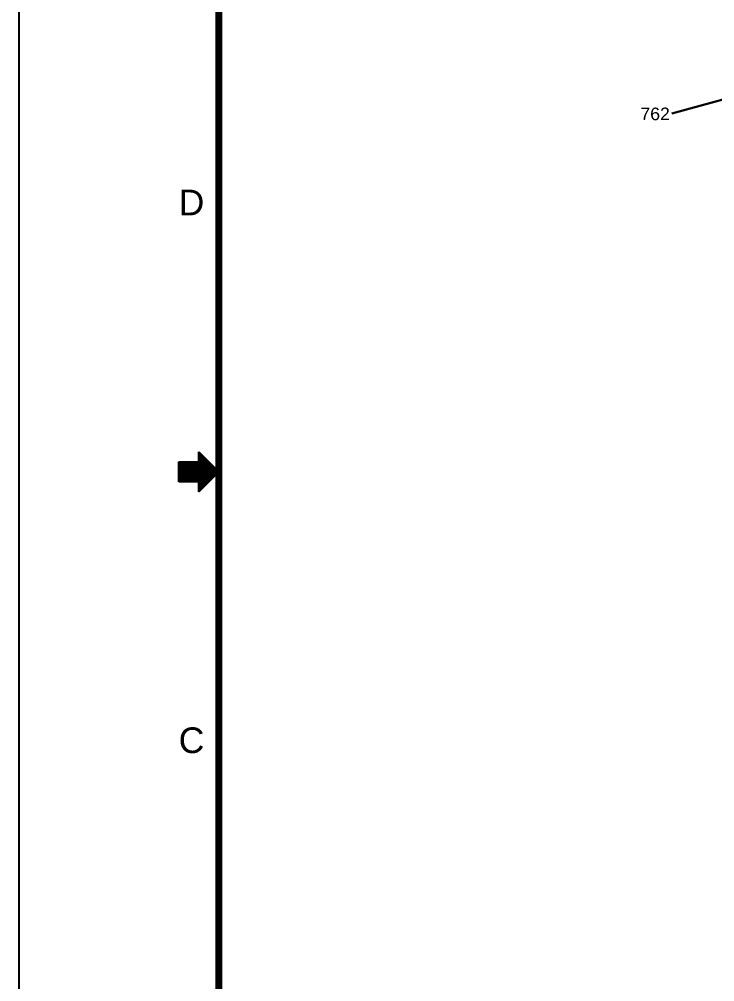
# Model space of a CAD drawing. Header units: inches. Extents: x 0 to 841, y 0 to 594.
# Drawn here: x 0 to 122.1, y 207.6 to 376.4 of the extents above; entities that cross this region are included whole.
import ezdxf
from ezdxf.enums import TextEntityAlignment as Align

# ---------------------------------------------------------------- set-up
doc = ezdxf.new("R2010")
doc.units = ezdxf.units.IN
doc.header["$MEASUREMENT"] = 0
for name, color, linetype in [('BG Border', 7, 'Continuous'), ('DIMLINES', 7, 'Continuous'), ('DIMTEXT', 7, 'Continuous')]:
    doc.layers.add(name, color=color, linetype=linetype)
doc.styles.add('Arial', font='arial.ttf')

msp = doc.modelspace()

# ---------------------------------------------------------------- linework, layer by layer
at = {"layer": 'BG Border', "color": 7, "linetype": 'Continuous', "lineweight": 25}
for p, q in [((0, 0), (0, 594)), ((31.5, 298.75), (31.5, 300.5)), ((31.5, 300.5), (35, 297)), ((27.98, 295.25), (27.98, 298.75)), ((27.98, 298.75), (31.5, 298.75)), ((35, 297), (31.5, 293.5)), ((31.5, 295.25), (27.98, 295.25)), ((31.5, 293.5), (31.5, 295.25))]:
    msp.add_line(p, q, dxfattribs=at)
at = {"layer": 'BG Border', "color": 3, "linetype": 'Continuous', "lineweight": 120}
msp.add_line((35, 14), (35, 580), dxfattribs=at)
at = {"layer": 'BG Border', "color": 7, "linetype": 'Continuous', "lineweight": 13}
for p, q in [((31.5, 300.39), (31.61, 300.39)), ((31.5, 300.19), (31.81, 300.19)), ((31.5, 299.99), (32.01, 299.99)), ((31.5, 299.79), (32.21, 299.79)), ((31.5, 299.59), (32.41, 299.59)), ((31.5, 299.39), (32.61, 299.39)), ((31.5, 299.19), (32.81, 299.19)), ((31.5, 298.99), (33.01, 298.99)), ((27.98, 298.59), (33.41, 298.59)), ((27.98, 298.39), (33.61, 298.39)), ((27.98, 298.19), (33.81, 298.19)), ((27.98, 297.99), (34.01, 297.99)), ((27.98, 297.79), (34.21, 297.79)), ((27.98, 297.59), (34.41, 297.59)), ((27.98, 297.39), (34.61, 297.39)), ((27.98, 297.19), (34.81, 297.19)), ((31.5, 298.79), (33.21, 298.79)), ((27.98, 296.99), (34.99, 296.99)), ((27.98, 296.79), (34.79, 296.79)), ((27.98, 296.59), (34.59, 296.59)), ((27.98, 296.39), (34.39, 296.39)), ((27.98, 296.19), (34.19, 296.19)), ((27.98, 295.99), (33.99, 295.99)), ((27.98, 295.79), (33.79, 295.79)), ((27.98, 295.59), (33.59, 295.59)), ((27.98, 295.39), (33.39, 295.39)), ((31.5, 295.19), (33.19, 295.19)), ((31.5, 294.99), (32.99, 294.99)), ((31.5, 294.79), (32.79, 294.79)), ((31.5, 294.59), (32.59, 294.59)), ((31.5, 294.39), (32.39, 294.39)), ((31.5, 294.19), (32.19, 294.19)), ((31.5, 293.99), (31.99, 293.99)), ((31.5, 293.79), (31.79, 293.79)), ((31.5, 293.59), (31.59, 293.59))]:
    msp.add_line(p, q, dxfattribs=at)
at = {"layer": 'BG Border', "color": 3, "linetype": 'Continuous', "lineweight": 120}
msp.add_lwpolyline([(827, 580), (35, 580), (35, 14), (827, 14)], close=True, dxfattribs=at)
at = {"layer": 'DIMLINES', "color": 7, "linetype": 'Continuous', "lineweight": 30}
msp.add_line((125.64, 362.92), (114.52, 359.88), dxfattribs=at)

# ---------------------------------------------------------------- texts
at = {"layer": 'BG Border', "color": 3, "style": 'Arial', "width": 0.992063}
for s, p in [('D', (27.98, 344.26)), ('C', (27.98, 249.93))]:
    msp.add_text(s, height=4.5, dxfattribs=at).set_placement(p, align=Align.MIDDLE_LEFT)
at = {"layer": 'DIMTEXT', "color": 2, "style": 'Arial', "width": 1.008516}
msp.add_text('762', height=2.2, dxfattribs=at).set_placement((109, 358.7))

doc.saveas('drawing.dxf')
